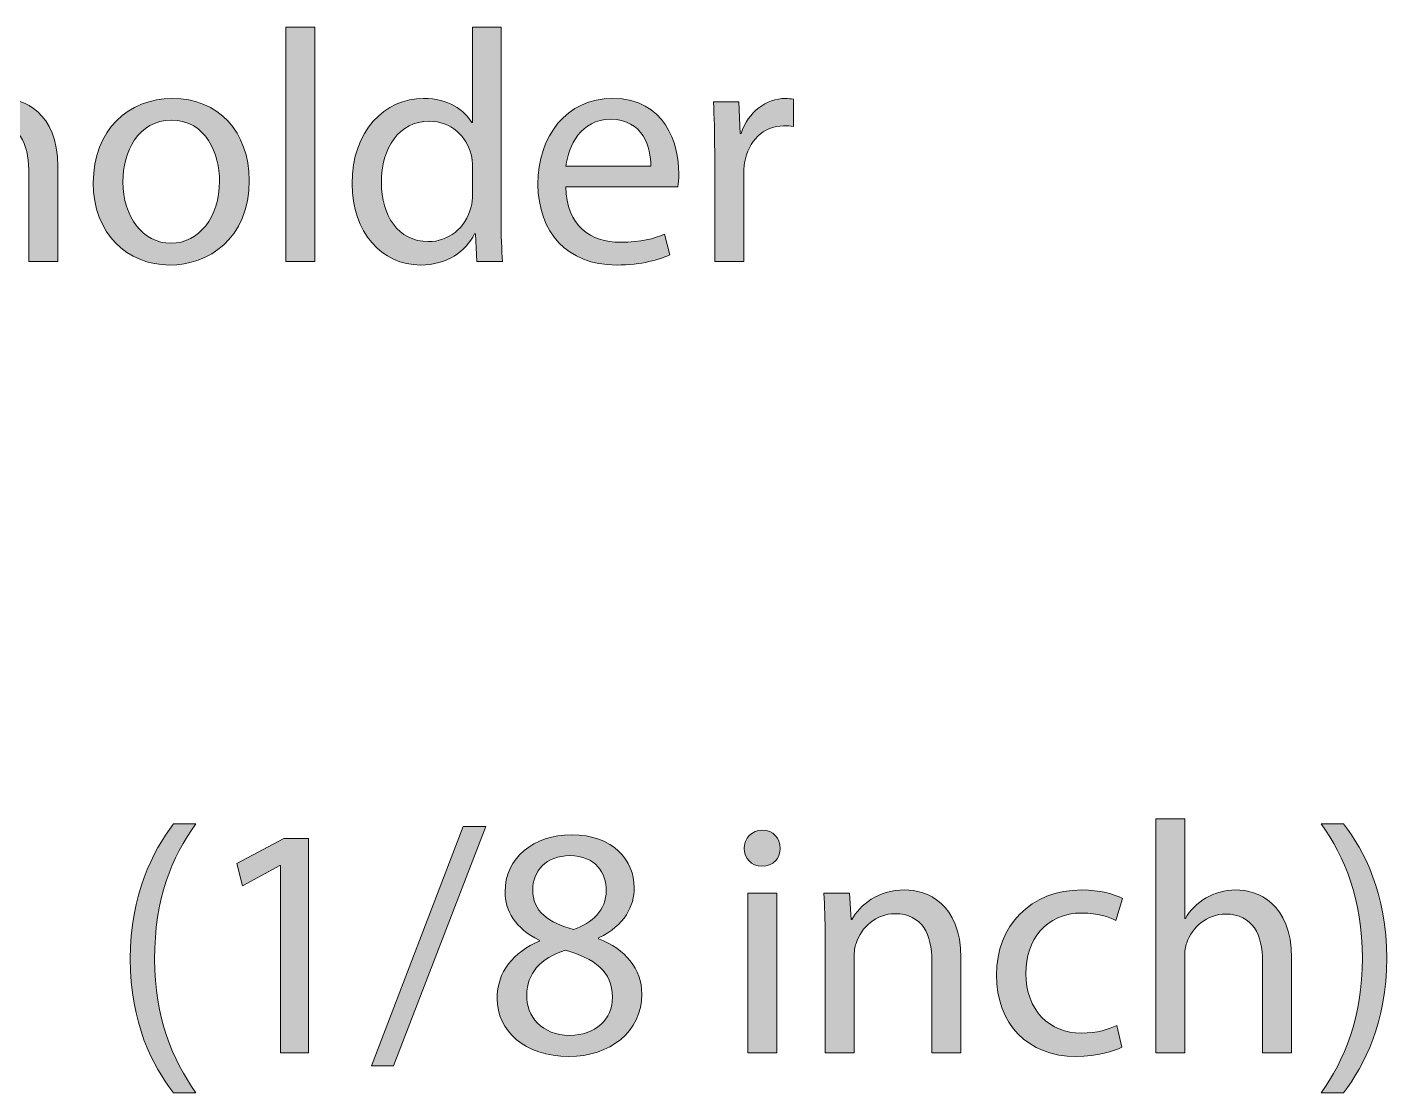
# Model space of a CAD drawing. Header units: inches. Extents: x 8 to 183, y -149 to -13.
# Drawn here: x 143.56 to 166.24, y -111.35 to -93.58 of the extents above; entities that cross this region are included whole.
import ezdxf

# ---------------------------------------------------------------- set-up
doc = ezdxf.new("R2010")
doc.units = ezdxf.units.IN
doc.header["$MEASUREMENT"] = 0
doc.layers.add('Layer 1', color=7, linetype='Continuous')

# ---------------------------------------------------------------- blocks, each defined once
blk = doc.blocks.new('block 7')
at = {"layer": 'Layer 1'}
h = blk.add_hatch(color=7, dxfattribs=at)
h.dxf.hatch_style = 2
edge = h.paths.add_edge_path()
edge.add_spline(control_points=[(141.8, -93.582), (141.8, -93.582), (142.285, -93.582), (142.285, -93.582), (142.285, -93.582), (142.285, -95.249), (142.285, -95.249), (142.285, -95.249), (142.296, -95.249), (142.296, -95.249), (142.372, -95.111), (142.494, -94.985), (142.642, -94.902), (142.785, -94.82), (142.956, -94.77), (143.137, -94.77), (143.495, -94.77), (144.067, -94.99), (144.067, -95.903), (144.067, -95.903), (144.067, -97.488), (144.067, -97.488), (144.067, -97.488), (143.583, -97.488), (143.583, -97.488), (143.583, -97.488), (143.583, -95.958), (143.583, -95.958), (143.583, -95.529), (143.423, -95.172), (142.967, -95.172), (142.653, -95.172), (142.411, -95.392), (142.318, -95.65), (142.29, -95.722), (142.285, -95.793), (142.285, -95.881), (142.285, -95.881), (142.285, -97.488), (142.285, -97.488), (142.285, -97.488), (141.8, -97.488), (141.8, -97.488), (141.8, -97.488), (141.8, -93.582), (141.8, -93.582)], knot_values=[0, 0, 0, 0, 1, 1, 1, 2, 2, 2, 3, 3, 3, 4, 4, 4, 5, 5, 5, 6, 6, 6, 7, 7, 7, 8, 8, 8, 9, 9, 9, 10, 10, 10, 11, 11, 11, 12, 12, 12, 13, 13, 13, 14, 14, 14, 15, 15, 15, 15], degree=3, periodic=1)
h = blk.add_hatch(color=7, dxfattribs=at)
h.dxf.hatch_style = 2
h.paths.add_polyline_path([(147.872, -93.582), (148.356, -93.582), (148.356, -97.488), (147.872, -97.488)])
h = blk.add_hatch(color=7, dxfattribs=at)
h.dxf.hatch_style = 2
edge = h.paths.add_edge_path()
edge.add_spline(control_points=[(151.464, -93.582), (151.464, -93.582), (151.464, -96.8), (151.464, -96.8), (151.464, -97.037), (151.475, -97.306), (151.486, -97.488), (151.486, -97.488), (151.057, -97.488), (151.057, -97.488), (151.057, -97.488), (151.035, -97.026), (151.035, -97.026), (151.035, -97.026), (151.019, -97.026), (151.019, -97.026), (150.876, -97.323), (150.557, -97.548), (150.122, -97.548), (149.478, -97.548), (148.978, -97.004), (148.978, -96.195), (148.972, -95.309), (149.528, -94.77), (150.171, -94.77), (150.584, -94.77), (150.854, -94.963), (150.975, -95.172), (150.975, -95.172), (150.986, -95.172), (150.986, -95.172), (150.986, -95.172), (150.986, -93.582), (150.986, -93.582), (150.986, -93.582), (151.464, -93.582), (151.464, -93.582)], knot_values=[0, 0, 0, 0, 1, 1, 1, 2, 2, 2, 3, 3, 3, 4, 4, 4, 5, 5, 5, 6, 6, 6, 7, 7, 7, 8, 8, 8, 9, 9, 9, 10, 10, 10, 11, 11, 11, 12, 12, 12, 12], degree=3, periodic=1)
edge = h.paths.add_edge_path()
edge.add_spline(control_points=[(150.986, -95.909), (150.986, -95.848), (150.98, -95.766), (150.963, -95.705), (150.892, -95.403), (150.628, -95.15), (150.265, -95.15), (149.764, -95.15), (149.467, -95.59), (149.467, -96.173), (149.467, -96.712), (149.737, -97.158), (150.254, -97.158), (150.578, -97.158), (150.876, -96.938), (150.963, -96.58), (150.98, -96.514), (150.986, -96.448), (150.986, -96.371), (150.986, -96.371), (150.986, -95.909), (150.986, -95.909)], knot_values=[0, 0, 0, 0, 1, 1, 1, 2, 2, 2, 3, 3, 3, 4, 4, 4, 5, 5, 5, 6, 6, 6, 7, 7, 7, 7], degree=3, periodic=1)
h = blk.add_hatch(color=7, dxfattribs=at)
h.dxf.hatch_style = 2
edge = h.paths.add_edge_path()
edge.add_spline(control_points=[(147.262, -96.134), (147.262, -97.119), (146.575, -97.548), (145.936, -97.548), (145.221, -97.548), (144.66, -97.02), (144.66, -96.179), (144.66, -95.293), (145.249, -94.77), (145.981, -94.77), (146.745, -94.77), (147.262, -95.326), (147.262, -96.134)], knot_values=[0, 0, 0, 0, 1, 1, 1, 2, 2, 2, 3, 3, 3, 4, 4, 4, 4], degree=3, periodic=1)
edge = h.paths.add_edge_path()
edge.add_spline(control_points=[(145.155, -96.162), (145.155, -96.745), (145.485, -97.185), (145.958, -97.185), (146.421, -97.185), (146.767, -96.751), (146.767, -96.151), (146.767, -95.7), (146.542, -95.133), (145.969, -95.133), (145.403, -95.133), (145.155, -95.661), (145.155, -96.162)], knot_values=[0, 0, 0, 0, 1, 1, 1, 2, 2, 2, 3, 3, 3, 4, 4, 4, 4], degree=3, periodic=1)
h = blk.add_hatch(color=7, dxfattribs=at)
h.dxf.hatch_style = 2
edge = h.paths.add_edge_path()
edge.add_spline(control_points=[(152.542, -96.244), (152.553, -96.899), (152.965, -97.169), (153.455, -97.169), (153.802, -97.169), (154.016, -97.108), (154.192, -97.031), (154.192, -97.031), (154.28, -97.378), (154.28, -97.378), (154.11, -97.455), (153.813, -97.548), (153.389, -97.548), (152.569, -97.548), (152.08, -97.004), (152.08, -96.201), (152.08, -95.397), (152.553, -94.77), (153.328, -94.77), (154.203, -94.77), (154.429, -95.529), (154.429, -96.019), (154.429, -96.118), (154.423, -96.19), (154.412, -96.244), (154.412, -96.244), (152.542, -96.244), (152.542, -96.244)], knot_values=[0, 0, 0, 0, 1, 1, 1, 2, 2, 2, 3, 3, 3, 4, 4, 4, 5, 5, 5, 6, 6, 6, 7, 7, 7, 8, 8, 8, 9, 9, 9, 9], degree=3, periodic=1)
edge = h.paths.add_edge_path()
edge.add_spline(control_points=[(153.961, -95.898), (153.967, -95.595), (153.835, -95.117), (153.29, -95.117), (152.795, -95.117), (152.586, -95.562), (152.547, -95.898), (152.547, -95.898), (153.961, -95.898), (153.961, -95.898)], knot_values=[0, 0, 0, 0, 1, 1, 1, 2, 2, 2, 3, 3, 3, 3], degree=3, periodic=1)
h = blk.add_hatch(color=7, dxfattribs=at)
h.dxf.hatch_style = 2
edge = h.paths.add_edge_path()
edge.add_spline(control_points=[(155.028, -95.656), (155.028, -95.342), (155.022, -95.073), (155.006, -94.825), (155.006, -94.825), (155.429, -94.825), (155.429, -94.825), (155.429, -94.825), (155.451, -95.353), (155.451, -95.353), (155.451, -95.353), (155.468, -95.353), (155.468, -95.353), (155.589, -94.996), (155.886, -94.77), (156.21, -94.77), (156.26, -94.77), (156.299, -94.776), (156.343, -94.781), (156.343, -94.781), (156.343, -95.238), (156.343, -95.238), (156.293, -95.227), (156.243, -95.227), (156.177, -95.227), (155.836, -95.227), (155.594, -95.48), (155.528, -95.843), (155.517, -95.909), (155.512, -95.991), (155.512, -96.068), (155.512, -96.068), (155.512, -97.488), (155.512, -97.488), (155.512, -97.488), (155.028, -97.488), (155.028, -97.488), (155.028, -97.488), (155.028, -95.656), (155.028, -95.656)], knot_values=[0, 0, 0, 0, 1, 1, 1, 2, 2, 2, 3, 3, 3, 4, 4, 4, 5, 5, 5, 6, 6, 6, 7, 7, 7, 8, 8, 8, 9, 9, 9, 10, 10, 10, 11, 11, 11, 12, 12, 12, 13, 13, 13, 13], degree=3, periodic=1)
h = blk.add_hatch(color=7, dxfattribs=at)
h.dxf.hatch_style = 2
edge = h.paths.add_edge_path()
edge.add_spline(control_points=[(162.386, -106.782), (162.386, -106.782), (162.87, -106.782), (162.87, -106.782), (162.87, -106.782), (162.87, -108.449), (162.87, -108.449), (162.87, -108.449), (162.881, -108.449), (162.881, -108.449), (162.959, -108.311), (163.08, -108.185), (163.228, -108.102), (163.371, -108.019), (163.542, -107.97), (163.723, -107.97), (164.081, -107.97), (164.653, -108.19), (164.653, -109.103), (164.653, -109.103), (164.653, -110.688), (164.653, -110.688), (164.653, -110.688), (164.169, -110.688), (164.169, -110.688), (164.169, -110.688), (164.169, -109.158), (164.169, -109.158), (164.169, -108.729), (164.009, -108.372), (163.553, -108.372), (163.239, -108.372), (162.997, -108.592), (162.904, -108.85), (162.876, -108.922), (162.87, -108.993), (162.87, -109.081), (162.87, -109.081), (162.87, -110.688), (162.87, -110.688), (162.87, -110.688), (162.386, -110.688), (162.386, -110.688), (162.386, -110.688), (162.386, -106.782), (162.386, -106.782)], knot_values=[0, 0, 0, 0, 1, 1, 1, 2, 2, 2, 3, 3, 3, 4, 4, 4, 5, 5, 5, 6, 6, 6, 7, 7, 7, 8, 8, 8, 9, 9, 9, 10, 10, 10, 11, 11, 11, 12, 12, 12, 13, 13, 13, 14, 14, 14, 15, 15, 15, 15], degree=3, periodic=1)
h = blk.add_hatch(color=7, dxfattribs=at)
h.dxf.hatch_style = 2
edge = h.paths.add_edge_path()
edge.add_spline(control_points=[(146.371, -106.87), (145.969, -107.414), (145.683, -108.124), (145.683, -109.125), (145.683, -110.105), (145.986, -110.803), (146.371, -111.353), (146.371, -111.353), (145.997, -111.353), (145.997, -111.353), (145.65, -110.897), (145.276, -110.193), (145.276, -109.12), (145.282, -108.042), (145.65, -107.332), (145.997, -106.87), (145.997, -106.87), (146.371, -106.87), (146.371, -106.87)], knot_values=[0, 0, 0, 0, 1, 1, 1, 2, 2, 2, 3, 3, 3, 4, 4, 4, 5, 5, 5, 6, 6, 6, 6], degree=3, periodic=1)
h = blk.add_hatch(color=7, dxfattribs=at)
h.dxf.hatch_style = 2
h.paths.add_polyline_path([(149.302, -110.902), (150.832, -106.914), (151.211, -106.914), (149.671, -110.902)])
h = blk.add_hatch(color=7, dxfattribs=at)
h.dxf.hatch_style = 2
edge = h.paths.add_edge_path()
edge.add_spline(control_points=[(152.102, -108.806), (151.7, -108.619), (151.53, -108.311), (151.53, -108.003), (151.53, -107.436), (152.008, -107.051), (152.641, -107.051), (153.334, -107.051), (153.686, -107.48), (153.686, -107.931), (153.686, -108.234), (153.532, -108.564), (153.092, -108.768), (153.092, -108.768), (153.092, -108.784), (153.092, -108.784), (153.538, -108.96), (153.813, -109.279), (153.813, -109.708), (153.813, -110.336), (153.279, -110.748), (152.597, -110.748), (151.849, -110.748), (151.398, -110.308), (151.398, -109.785), (151.398, -109.334), (151.667, -109.01), (152.107, -108.823), (152.107, -108.823), (152.102, -108.806), (152.102, -108.806)], knot_values=[0, 0, 0, 0, 1, 1, 1, 2, 2, 2, 3, 3, 3, 4, 4, 4, 5, 5, 5, 6, 6, 6, 7, 7, 7, 8, 8, 8, 9, 9, 9, 10, 10, 10, 10], degree=3, periodic=1)
edge = h.paths.add_edge_path()
edge.add_spline(control_points=[(153.323, -109.758), (153.323, -109.329), (153.021, -109.114), (152.537, -108.977), (152.118, -109.098), (151.893, -109.378), (151.893, -109.719), (151.876, -110.077), (152.151, -110.396), (152.608, -110.396), (153.043, -110.396), (153.323, -110.127), (153.323, -109.758)], knot_values=[0, 0, 0, 0, 1, 1, 1, 2, 2, 2, 3, 3, 3, 4, 4, 4, 4], degree=3, periodic=1)
edge = h.paths.add_edge_path()
edge.add_spline(control_points=[(151.992, -107.97), (151.986, -108.328), (152.261, -108.52), (152.674, -108.63), (152.982, -108.526), (153.219, -108.306), (153.219, -107.981), (153.219, -107.695), (153.048, -107.398), (152.613, -107.398), (152.212, -107.398), (151.992, -107.662), (151.992, -107.97)], knot_values=[0, 0, 0, 0, 1, 1, 1, 2, 2, 2, 3, 3, 3, 4, 4, 4, 4], degree=3, periodic=1)
h = blk.add_hatch(color=7, dxfattribs=at)
h.dxf.hatch_style = 2
edge = h.paths.add_edge_path()
edge.add_spline(control_points=[(156.122, -107.277), (156.122, -107.442), (156.007, -107.574), (155.814, -107.574), (155.638, -107.574), (155.522, -107.442), (155.522, -107.277), (155.522, -107.112), (155.644, -106.974), (155.825, -106.974), (156.001, -106.974), (156.122, -107.106), (156.122, -107.277)], knot_values=[0, 0, 0, 0, 1, 1, 1, 2, 2, 2, 3, 3, 3, 4, 4, 4, 4], degree=3, periodic=1)
h.paths.add_polyline_path([(155.583, -110.688), (155.583, -108.025), (156.067, -108.025), (156.067, -110.688)])
h = blk.add_hatch(color=7, dxfattribs=at)
h.dxf.hatch_style = 2
edge = h.paths.add_edge_path()
edge.add_spline(control_points=[(165.147, -111.353), (165.532, -110.809), (165.835, -110.099), (165.835, -109.109), (165.835, -108.119), (165.538, -107.42), (165.147, -106.87), (165.147, -106.87), (165.521, -106.87), (165.521, -106.87), (165.868, -107.321), (166.242, -108.031), (166.242, -109.109), (166.237, -110.187), (165.868, -110.891), (165.521, -111.353), (165.521, -111.353), (165.147, -111.353), (165.147, -111.353)], knot_values=[0, 0, 0, 0, 1, 1, 1, 2, 2, 2, 3, 3, 3, 4, 4, 4, 5, 5, 5, 6, 6, 6, 6], degree=3, periodic=1)
h = blk.add_hatch(color=7, dxfattribs=at)
h.dxf.hatch_style = 2
h.paths.add_polyline_path([(147.784, -107.563), (147.773, -107.563), (147.152, -107.899), (147.058, -107.53), (147.839, -107.112), (148.252, -107.112), (148.252, -110.688), (147.784, -110.688)])
h = blk.add_hatch(color=7, dxfattribs=at)
h.dxf.hatch_style = 2
edge = h.paths.add_edge_path()
edge.add_spline(control_points=[(156.87, -108.746), (156.87, -108.465), (156.865, -108.245), (156.848, -108.025), (156.848, -108.025), (157.277, -108.025), (157.277, -108.025), (157.277, -108.025), (157.305, -108.465), (157.305, -108.465), (157.305, -108.465), (157.316, -108.465), (157.316, -108.465), (157.448, -108.218), (157.756, -107.97), (158.196, -107.97), (158.564, -107.97), (159.137, -108.19), (159.137, -109.103), (159.137, -109.103), (159.137, -110.688), (159.137, -110.688), (159.137, -110.688), (158.652, -110.688), (158.652, -110.688), (158.652, -110.688), (158.652, -109.153), (158.652, -109.153), (158.652, -108.724), (158.493, -108.366), (158.036, -108.366), (157.723, -108.366), (157.475, -108.592), (157.387, -108.861), (157.365, -108.922), (157.354, -109.004), (157.354, -109.087), (157.354, -109.087), (157.354, -110.688), (157.354, -110.688), (157.354, -110.688), (156.87, -110.688), (156.87, -110.688), (156.87, -110.688), (156.87, -108.746), (156.87, -108.746)], knot_values=[0, 0, 0, 0, 1, 1, 1, 2, 2, 2, 3, 3, 3, 4, 4, 4, 5, 5, 5, 6, 6, 6, 7, 7, 7, 8, 8, 8, 9, 9, 9, 10, 10, 10, 11, 11, 11, 12, 12, 12, 13, 13, 13, 14, 14, 14, 15, 15, 15, 15], degree=3, periodic=1)
h = blk.add_hatch(color=7, dxfattribs=at)
h.dxf.hatch_style = 2
edge = h.paths.add_edge_path()
edge.add_spline(control_points=[(161.82, -110.594), (161.694, -110.655), (161.414, -110.748), (161.056, -110.748), (160.253, -110.748), (159.73, -110.204), (159.73, -109.389), (159.73, -108.57), (160.291, -107.97), (161.16, -107.97), (161.446, -107.97), (161.699, -108.042), (161.831, -108.113), (161.831, -108.113), (161.722, -108.482), (161.722, -108.482), (161.606, -108.421), (161.424, -108.355), (161.16, -108.355), (160.549, -108.355), (160.219, -108.812), (160.219, -109.362), (160.219, -109.978), (160.616, -110.358), (161.144, -110.358), (161.419, -110.358), (161.6, -110.292), (161.738, -110.231), (161.738, -110.231), (161.82, -110.594), (161.82, -110.594)], knot_values=[0, 0, 0, 0, 1, 1, 1, 2, 2, 2, 3, 3, 3, 4, 4, 4, 5, 5, 5, 6, 6, 6, 7, 7, 7, 8, 8, 8, 9, 9, 9, 10, 10, 10, 10], degree=3, periodic=1)
at = {"layer": 'Layer 1', "lineweight": 0}
for points in [[(147.872, -93.582), (148.356, -93.582), (148.356, -97.488), (147.872, -97.488), (147.872, -93.582)], [(149.302, -110.902), (150.832, -106.914), (151.211, -106.914), (149.671, -110.902), (149.302, -110.902)], [(147.784, -107.563), (147.773, -107.563), (147.152, -107.899), (147.058, -107.53), (147.839, -107.112), (148.252, -107.112), (148.252, -110.688), (147.784, -110.688), (147.784, -107.563)], [(155.583, -110.688), (155.583, -108.025), (156.067, -108.025), (156.067, -110.688), (155.583, -110.688)]]:
    blk.add_lwpolyline(points, dxfattribs=at)
for points, knots in [([(141.8, -93.582), (141.8, -93.582), (142.285, -93.582), (142.285, -93.582), (142.285, -93.582), (142.285, -95.249), (142.285, -95.249), (142.285, -95.249), (142.296, -95.249), (142.296, -95.249), (142.372, -95.111), (142.494, -94.985), (142.642, -94.902), (142.785, -94.82), (142.956, -94.77), (143.137, -94.77), (143.495, -94.77), (144.067, -94.99), (144.067, -95.903), (144.067, -95.903), (144.067, -97.488), (144.067, -97.488), (144.067, -97.488), (143.583, -97.488), (143.583, -97.488), (143.583, -97.488), (143.583, -95.958), (143.583, -95.958), (143.583, -95.529), (143.423, -95.172), (142.967, -95.172), (142.653, -95.172), (142.411, -95.392), (142.318, -95.65), (142.29, -95.722), (142.285, -95.793), (142.285, -95.881), (142.285, -95.881), (142.285, -97.488), (142.285, -97.488), (142.285, -97.488), (141.8, -97.488), (141.8, -97.488), (141.8, -97.488), (141.8, -93.582), (141.8, -93.582)], [0, 0, 0, 0, 1, 1, 1, 2, 2, 2, 3, 3, 3, 4, 4, 4, 5, 5, 5, 6, 6, 6, 7, 7, 7, 8, 8, 8, 9, 9, 9, 10, 10, 10, 11, 11, 11, 12, 12, 12, 13, 13, 13, 14, 14, 14, 15, 15, 15, 15]), ([(151.464, -93.582), (151.464, -93.582), (151.464, -96.8), (151.464, -96.8), (151.464, -97.037), (151.475, -97.306), (151.486, -97.488), (151.486, -97.488), (151.057, -97.488), (151.057, -97.488), (151.057, -97.488), (151.035, -97.026), (151.035, -97.026), (151.035, -97.026), (151.019, -97.026), (151.019, -97.026), (150.876, -97.323), (150.557, -97.548), (150.122, -97.548), (149.478, -97.548), (148.978, -97.004), (148.978, -96.195), (148.972, -95.309), (149.528, -94.77), (150.171, -94.77), (150.584, -94.77), (150.854, -94.963), (150.975, -95.172), (150.975, -95.172), (150.986, -95.172), (150.986, -95.172), (150.986, -95.172), (150.986, -93.582), (150.986, -93.582), (150.986, -93.582), (151.464, -93.582), (151.464, -93.582)], [0, 0, 0, 0, 1, 1, 1, 2, 2, 2, 3, 3, 3, 4, 4, 4, 5, 5, 5, 6, 6, 6, 7, 7, 7, 8, 8, 8, 9, 9, 9, 10, 10, 10, 11, 11, 11, 12, 12, 12, 12]), ([(147.262, -96.134), (147.262, -97.119), (146.575, -97.548), (145.936, -97.548), (145.221, -97.548), (144.66, -97.02), (144.66, -96.179), (144.66, -95.293), (145.249, -94.77), (145.981, -94.77), (146.745, -94.77), (147.262, -95.326), (147.262, -96.134)], [0, 0, 0, 0, 1, 1, 1, 2, 2, 2, 3, 3, 3, 4, 4, 4, 4]), ([(152.542, -96.244), (152.553, -96.899), (152.965, -97.169), (153.455, -97.169), (153.802, -97.169), (154.016, -97.108), (154.192, -97.031), (154.192, -97.031), (154.28, -97.378), (154.28, -97.378), (154.11, -97.455), (153.813, -97.548), (153.389, -97.548), (152.569, -97.548), (152.08, -97.004), (152.08, -96.201), (152.08, -95.397), (152.553, -94.77), (153.328, -94.77), (154.203, -94.77), (154.429, -95.529), (154.429, -96.019), (154.429, -96.118), (154.423, -96.19), (154.412, -96.244), (154.412, -96.244), (152.542, -96.244), (152.542, -96.244)], [0, 0, 0, 0, 1, 1, 1, 2, 2, 2, 3, 3, 3, 4, 4, 4, 5, 5, 5, 6, 6, 6, 7, 7, 7, 8, 8, 8, 9, 9, 9, 9]), ([(155.028, -95.656), (155.028, -95.342), (155.022, -95.073), (155.006, -94.825), (155.006, -94.825), (155.429, -94.825), (155.429, -94.825), (155.429, -94.825), (155.451, -95.353), (155.451, -95.353), (155.451, -95.353), (155.468, -95.353), (155.468, -95.353), (155.589, -94.996), (155.886, -94.77), (156.21, -94.77), (156.26, -94.77), (156.299, -94.776), (156.343, -94.781), (156.343, -94.781), (156.343, -95.238), (156.343, -95.238), (156.293, -95.227), (156.243, -95.227), (156.177, -95.227), (155.836, -95.227), (155.594, -95.48), (155.528, -95.843), (155.517, -95.909), (155.512, -95.991), (155.512, -96.068), (155.512, -96.068), (155.512, -97.488), (155.512, -97.488), (155.512, -97.488), (155.028, -97.488), (155.028, -97.488), (155.028, -97.488), (155.028, -95.656), (155.028, -95.656)], [0, 0, 0, 0, 1, 1, 1, 2, 2, 2, 3, 3, 3, 4, 4, 4, 5, 5, 5, 6, 6, 6, 7, 7, 7, 8, 8, 8, 9, 9, 9, 10, 10, 10, 11, 11, 11, 12, 12, 12, 13, 13, 13, 13]), ([(145.155, -96.162), (145.155, -96.745), (145.485, -97.185), (145.958, -97.185), (146.421, -97.185), (146.767, -96.751), (146.767, -96.151), (146.767, -95.7), (146.542, -95.133), (145.969, -95.133), (145.403, -95.133), (145.155, -95.661), (145.155, -96.162)], [0, 0, 0, 0, 1, 1, 1, 2, 2, 2, 3, 3, 3, 4, 4, 4, 4]), ([(150.986, -95.909), (150.986, -95.848), (150.98, -95.766), (150.963, -95.705), (150.892, -95.403), (150.628, -95.15), (150.265, -95.15), (149.764, -95.15), (149.467, -95.59), (149.467, -96.173), (149.467, -96.712), (149.737, -97.158), (150.254, -97.158), (150.578, -97.158), (150.876, -96.938), (150.963, -96.58), (150.98, -96.514), (150.986, -96.448), (150.986, -96.371), (150.986, -96.371), (150.986, -95.909), (150.986, -95.909)], [0, 0, 0, 0, 1, 1, 1, 2, 2, 2, 3, 3, 3, 4, 4, 4, 5, 5, 5, 6, 6, 6, 7, 7, 7, 7]), ([(153.961, -95.898), (153.967, -95.595), (153.835, -95.117), (153.29, -95.117), (152.795, -95.117), (152.586, -95.562), (152.547, -95.898), (152.547, -95.898), (153.961, -95.898), (153.961, -95.898)], [0, 0, 0, 0, 1, 1, 1, 2, 2, 2, 3, 3, 3, 3]), ([(162.386, -106.782), (162.386, -106.782), (162.87, -106.782), (162.87, -106.782), (162.87, -106.782), (162.87, -108.449), (162.87, -108.449), (162.87, -108.449), (162.881, -108.449), (162.881, -108.449), (162.959, -108.311), (163.08, -108.185), (163.228, -108.102), (163.371, -108.019), (163.542, -107.97), (163.723, -107.97), (164.081, -107.97), (164.653, -108.19), (164.653, -109.103), (164.653, -109.103), (164.653, -110.688), (164.653, -110.688), (164.653, -110.688), (164.169, -110.688), (164.169, -110.688), (164.169, -110.688), (164.169, -109.158), (164.169, -109.158), (164.169, -108.729), (164.009, -108.372), (163.553, -108.372), (163.239, -108.372), (162.997, -108.592), (162.904, -108.85), (162.876, -108.922), (162.87, -108.993), (162.87, -109.081), (162.87, -109.081), (162.87, -110.688), (162.87, -110.688), (162.87, -110.688), (162.386, -110.688), (162.386, -110.688), (162.386, -110.688), (162.386, -106.782), (162.386, -106.782)], [0, 0, 0, 0, 1, 1, 1, 2, 2, 2, 3, 3, 3, 4, 4, 4, 5, 5, 5, 6, 6, 6, 7, 7, 7, 8, 8, 8, 9, 9, 9, 10, 10, 10, 11, 11, 11, 12, 12, 12, 13, 13, 13, 14, 14, 14, 15, 15, 15, 15]), ([(146.371, -106.87), (145.969, -107.414), (145.683, -108.124), (145.683, -109.125), (145.683, -110.105), (145.986, -110.803), (146.371, -111.353), (146.371, -111.353), (145.997, -111.353), (145.997, -111.353), (145.65, -110.897), (145.276, -110.193), (145.276, -109.12), (145.282, -108.042), (145.65, -107.332), (145.997, -106.87), (145.997, -106.87), (146.371, -106.87), (146.371, -106.87)], [0, 0, 0, 0, 1, 1, 1, 2, 2, 2, 3, 3, 3, 4, 4, 4, 5, 5, 5, 6, 6, 6, 6]), ([(152.102, -108.806), (151.7, -108.619), (151.53, -108.311), (151.53, -108.003), (151.53, -107.436), (152.008, -107.051), (152.641, -107.051), (153.334, -107.051), (153.686, -107.48), (153.686, -107.931), (153.686, -108.234), (153.532, -108.564), (153.092, -108.768), (153.092, -108.768), (153.092, -108.784), (153.092, -108.784), (153.538, -108.96), (153.813, -109.279), (153.813, -109.708), (153.813, -110.336), (153.279, -110.748), (152.597, -110.748), (151.849, -110.748), (151.398, -110.308), (151.398, -109.785), (151.398, -109.334), (151.667, -109.01), (152.107, -108.823), (152.107, -108.823), (152.102, -108.806), (152.102, -108.806)], [0, 0, 0, 0, 1, 1, 1, 2, 2, 2, 3, 3, 3, 4, 4, 4, 5, 5, 5, 6, 6, 6, 7, 7, 7, 8, 8, 8, 9, 9, 9, 10, 10, 10, 10]), ([(156.122, -107.277), (156.122, -107.442), (156.007, -107.574), (155.814, -107.574), (155.638, -107.574), (155.522, -107.442), (155.522, -107.277), (155.522, -107.112), (155.644, -106.974), (155.825, -106.974), (156.001, -106.974), (156.122, -107.106), (156.122, -107.277)], [0, 0, 0, 0, 1, 1, 1, 2, 2, 2, 3, 3, 3, 4, 4, 4, 4]), ([(165.147, -111.353), (165.532, -110.809), (165.835, -110.099), (165.835, -109.109), (165.835, -108.119), (165.538, -107.42), (165.147, -106.87), (165.147, -106.87), (165.521, -106.87), (165.521, -106.87), (165.868, -107.321), (166.242, -108.031), (166.242, -109.109), (166.237, -110.187), (165.868, -110.891), (165.521, -111.353), (165.521, -111.353), (165.147, -111.353), (165.147, -111.353)], [0, 0, 0, 0, 1, 1, 1, 2, 2, 2, 3, 3, 3, 4, 4, 4, 5, 5, 5, 6, 6, 6, 6]), ([(151.992, -107.97), (151.986, -108.328), (152.261, -108.52), (152.674, -108.63), (152.982, -108.526), (153.219, -108.306), (153.219, -107.981), (153.219, -107.695), (153.048, -107.398), (152.613, -107.398), (152.212, -107.398), (151.992, -107.662), (151.992, -107.97)], [0, 0, 0, 0, 1, 1, 1, 2, 2, 2, 3, 3, 3, 4, 4, 4, 4]), ([(156.87, -108.746), (156.87, -108.465), (156.865, -108.245), (156.848, -108.025), (156.848, -108.025), (157.277, -108.025), (157.277, -108.025), (157.277, -108.025), (157.305, -108.465), (157.305, -108.465), (157.305, -108.465), (157.316, -108.465), (157.316, -108.465), (157.448, -108.218), (157.756, -107.97), (158.196, -107.97), (158.564, -107.97), (159.137, -108.19), (159.137, -109.103), (159.137, -109.103), (159.137, -110.688), (159.137, -110.688), (159.137, -110.688), (158.652, -110.688), (158.652, -110.688), (158.652, -110.688), (158.652, -109.153), (158.652, -109.153), (158.652, -108.724), (158.493, -108.366), (158.036, -108.366), (157.723, -108.366), (157.475, -108.592), (157.387, -108.861), (157.365, -108.922), (157.354, -109.004), (157.354, -109.087), (157.354, -109.087), (157.354, -110.688), (157.354, -110.688), (157.354, -110.688), (156.87, -110.688), (156.87, -110.688), (156.87, -110.688), (156.87, -108.746), (156.87, -108.746)], [0, 0, 0, 0, 1, 1, 1, 2, 2, 2, 3, 3, 3, 4, 4, 4, 5, 5, 5, 6, 6, 6, 7, 7, 7, 8, 8, 8, 9, 9, 9, 10, 10, 10, 11, 11, 11, 12, 12, 12, 13, 13, 13, 14, 14, 14, 15, 15, 15, 15]), ([(161.82, -110.594), (161.694, -110.655), (161.414, -110.748), (161.056, -110.748), (160.253, -110.748), (159.73, -110.204), (159.73, -109.389), (159.73, -108.57), (160.291, -107.97), (161.16, -107.97), (161.446, -107.97), (161.699, -108.042), (161.831, -108.113), (161.831, -108.113), (161.722, -108.482), (161.722, -108.482), (161.606, -108.421), (161.424, -108.355), (161.16, -108.355), (160.549, -108.355), (160.219, -108.812), (160.219, -109.362), (160.219, -109.978), (160.616, -110.358), (161.144, -110.358), (161.419, -110.358), (161.6, -110.292), (161.738, -110.231), (161.738, -110.231), (161.82, -110.594), (161.82, -110.594)], [0, 0, 0, 0, 1, 1, 1, 2, 2, 2, 3, 3, 3, 4, 4, 4, 5, 5, 5, 6, 6, 6, 7, 7, 7, 8, 8, 8, 9, 9, 9, 10, 10, 10, 10]), ([(153.323, -109.758), (153.323, -109.329), (153.021, -109.114), (152.537, -108.977), (152.118, -109.098), (151.893, -109.378), (151.893, -109.719), (151.876, -110.077), (152.151, -110.396), (152.608, -110.396), (153.043, -110.396), (153.323, -110.127), (153.323, -109.758)], [0, 0, 0, 0, 1, 1, 1, 2, 2, 2, 3, 3, 3, 4, 4, 4, 4])]:
    blk.add_open_spline(points, degree=3, knots=knots, dxfattribs=at)

msp = doc.modelspace()

# ---------------------------------------------------------------- block references
at = {"layer": 'Layer 1'}
msp.add_blockref('block 7', (0, 0), dxfattribs=at)

doc.saveas('drawing.dxf')
